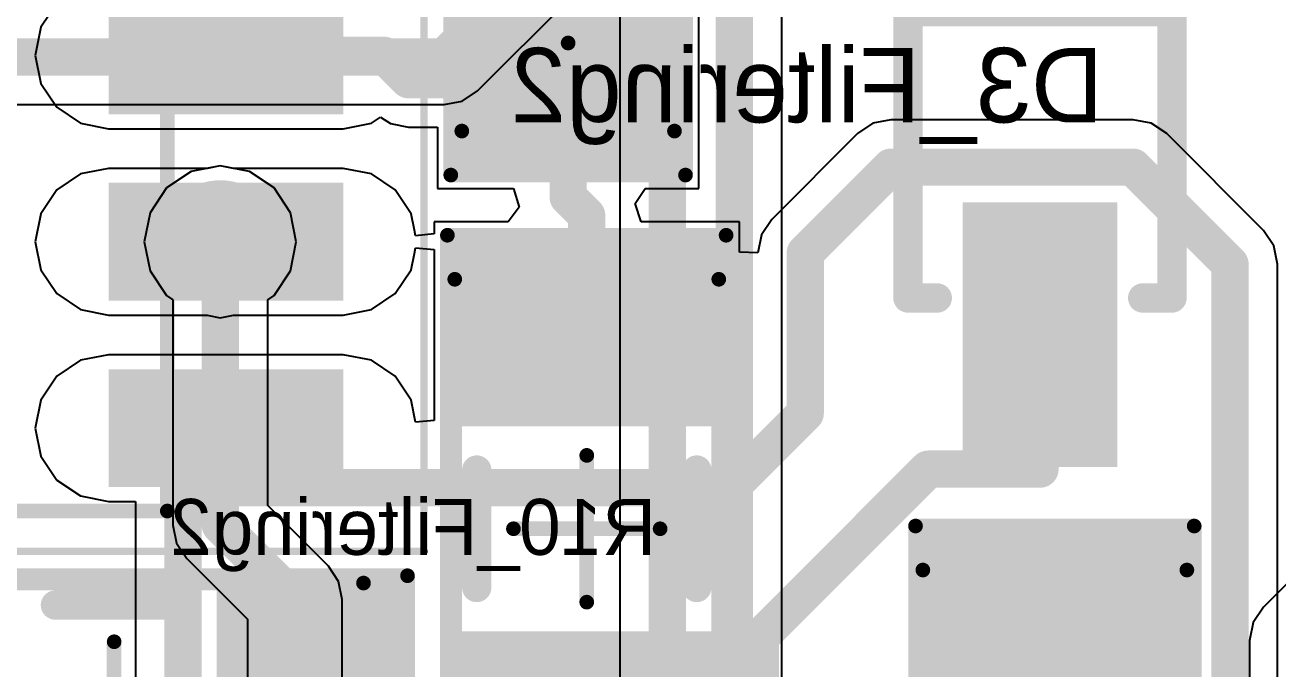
# Model space of a CAD drawing. Header units: millimetres. Extents: x 0.91 to 3, y 1 to 3.
# Drawn here: x 2.4476 to 2.7839, y 2.2314 to 2.4041 of the extents above; entities that cross this region are included whole.
import ezdxf

# ---------------------------------------------------------------- set-up
doc = ezdxf.new("R2010")
doc.units = ezdxf.units.MM
doc.header["$MEASUREMENT"] = 0
for name, color, linetype in [('BottomLayer', 5, 'Continuous'), ('BottomOverlay', 54, 'Continuous'), ('BottomPaste', 16, 'Continuous'), ('BottomSolder', 6, 'Continuous'), ('Mechanical13', 56, 'Continuous'), ('Mechanical15', 56, 'Continuous'), ('MultiLayer', 9, 'Continuous'), ('TopLayer', 1, 'Continuous'), ('TopSolder', 216, 'Continuous')]:
    doc.layers.add(name, color=color, linetype=linetype)

# ---------------------------------------------------------------- blocks, each defined once
blk = doc.blocks.new('C0805_B_132')
at = {"layer": 'BottomLayer'}
for points, const_width in [([(-0.04035, 0.02756), (-0.04035, -0.02756)], 0.02165), ([(-0.0187, 0.02756), (-0.0187, -0.02756)], 0.02165), ([(0.0187, 0.02756), (0.0187, -0.02756)], 0.02165), ([(0.04035, 0.02756), (0.04035, -0.02756)], 0.02165), ([(-0.00787, 0.01378), (-0.05118, 0.01378)], 0.02756), ([(0.05118, 0.01378), (0.00787, 0.01378)], 0.02756), ([(-0.00787, -0.01378), (-0.05118, -0.01378)], 0.02756), ([(0.05118, -0.01378), (0.00787, -0.01378)], 0.02756)]:
    blk.add_lwpolyline(points, dxfattribs=dict(at, const_width=const_width))
at = {"layer": 'BottomLayer', "const_width": 0.02165}
for points in [[(-0.04035, 0, 1), (-0.0187, 0, 1)], [(0.0187, 0, 1), (0.04035, 0, 1)]]:
    blk.add_lwpolyline(points, format="xyb", close=True, dxfattribs=at)
at = {"layer": 'BottomPaste'}
for points, const_width in [([(-0.04035, 0.02756), (-0.04035, -0.02756)], 0.02165), ([(-0.0187, 0.02756), (-0.0187, -0.02756)], 0.02165), ([(0.0187, 0.02756), (0.0187, -0.02756)], 0.02165), ([(0.04035, 0.02756), (0.04035, -0.02756)], 0.02165), ([(-0.00787, 0.01378), (-0.05118, 0.01378)], 0.02756), ([(0.05118, 0.01378), (0.00787, 0.01378)], 0.02756), ([(-0.00787, -0.01378), (-0.05118, -0.01378)], 0.02756), ([(0.05118, -0.01378), (0.00787, -0.01378)], 0.02756)]:
    blk.add_lwpolyline(points, dxfattribs=dict(at, const_width=const_width))
at = {"layer": 'BottomPaste', "const_width": 0.02165}
for points in [[(-0.04035, 0, 1), (-0.0187, 0, 1)], [(0.0187, 0, 1), (0.04035, 0, 1)]]:
    blk.add_lwpolyline(points, format="xyb", close=True, dxfattribs=at)
at = {"layer": 'BottomSolder'}
for points, const_width in [([(-0.04235, 0.03156), (-0.04235, -0.03156)], 0.02565), ([(-0.0167, 0.03156), (-0.0167, -0.03156)], 0.02565), ([(0.0167, 0.03156), (0.0167, -0.03156)], 0.02565), ([(0.04235, 0.03156), (0.04235, -0.03156)], 0.02565), ([(-0.00387, 0.01578), (-0.05518, 0.01578)], 0.03156), ([(0.05518, 0.01578), (0.00387, 0.01578)], 0.03156), ([(-0.00387, -0.01578), (-0.05518, -0.01578)], 0.03156), ([(0.05518, -0.01578), (0.00387, -0.01578)], 0.03156)]:
    blk.add_lwpolyline(points, dxfattribs=dict(at, const_width=const_width))
at = {"layer": 'BottomSolder', "const_width": 0.02565}
for points in [[(-0.04235, 0, 1), (-0.0167, 0, 1)], [(0.0167, 0, 1), (0.04235, 0, 1)]]:
    blk.add_lwpolyline(points, format="xyb", close=True, dxfattribs=at)
at = {"layer": 'Mechanical13', "const_width": 0.00394}
for points in [[(0.04331, 0.02854), (-0.04331, 0.02854)], [(-0.04331, -0.02854), (-0.04331, 0.02854)], [(0.04331, -0.02854), (0.04331, 0.02854)], [(0.04331, -0.02854), (-0.04331, -0.02854)]]:
    blk.add_lwpolyline(points, dxfattribs=at)
at = {"layer": 'Mechanical13', "const_width": 0.00197}
for points in [[(-0.04429, 0.02854, 1), (-0.04232, 0.02854, 1)], [(-0.04429, 0.02854, 1), (-0.04232, 0.02854, 1)], [(0.04232, 0.02854, 1), (0.04429, 0.02854, 1)], [(0.04232, 0.02854, 1), (0.04429, 0.02854, 1)], [(-0.04429, -0.02854, 1), (-0.04232, -0.02854, 1)], [(-0.04429, -0.02854, 1), (-0.04232, -0.02854, 1)], [(0.04232, -0.02854, 1), (0.04429, -0.02854, 1)], [(0.04232, -0.02854, 1), (0.04429, -0.02854, 1)]]:
    blk.add_lwpolyline(points, format="xyb", close=True, dxfattribs=at)
at = {"layer": 'Mechanical15', "const_width": 0.00394}
for points in [[(0.05512, 0.0315), (-0.05512, 0.0315)], [(-0.05512, -0.0315), (-0.05512, 0.0315)], [(0.05512, -0.0315), (0.05512, 0.0315)], [(0, -0.01968), (0, 0.01969)], [(0.01969, 0), (-0.01969, 0)], [(0.05512, -0.0315), (-0.05512, -0.0315)]]:
    blk.add_lwpolyline(points, dxfattribs=at)
at = {"layer": 'Mechanical15', "const_width": 0.00197}
for points in [[(-0.0561, 0.0315, 1), (-0.05413, 0.0315, 1)], [(-0.0561, 0.0315, 1), (-0.05413, 0.0315, 1)], [(0.05413, 0.0315, 1), (0.0561, 0.0315, 1)], [(0.05413, 0.0315, 1), (0.0561, 0.0315, 1)], [(-0.00098, 0.01969, 1), (0.00098, 0.01969, 1)], [(-0.02067, 0, 1), (-0.0187, 0, 1)], [(0.0187, 0, 1), (0.02067, 0, 1)], [(-0.00098, -0.01968, 1), (0.00098, -0.01968, 1)], [(-0.0561, -0.0315, 1), (-0.05413, -0.0315, 1)], [(-0.0561, -0.0315, 1), (-0.05413, -0.0315, 1)], [(0.05413, -0.0315, 1), (0.0561, -0.0315, 1)], [(0.05413, -0.0315, 1), (0.0561, -0.0315, 1)]]:
    blk.add_lwpolyline(points, format="xyb", close=True, dxfattribs=at)
blk = doc.blocks.new('425_B_157')
at = {"layer": 'BottomLayer'}
for points, const_width in [([(0.05118, 0.01673), (0.05118, -0.01673)], 0.0315), ([(0.08268, 0.01673), (0.08268, -0.01673)], 0.0315), ([(0.03543, 0.00837), (0.09843, 0.00837)], 0.01673), ([(0.03543, -0.00837), (0.09843, -0.00837)], 0.01673)]:
    blk.add_lwpolyline(points, dxfattribs=dict(at, const_width=const_width))
at = {"layer": 'BottomLayer', "const_width": 0.01673}
blk.add_lwpolyline([(0.05856, 0, 1), (0.0753, 0, 1)], format="xyb", close=True, dxfattribs=at)
at = {"layer": 'BottomOverlay', "const_width": 0.00787}
for points in [[(0.05709, 0.03543), (-0.05709, 0.03543)], [(-0.01969, -0.03543), (-0.01969, 0.03543)], [(0.05709, 0.02756), (0.05709, 0.03543)], [(0.05709, -0.03543), (0.05709, -0.02756)], [(0.05709, -0.03543), (-0.05709, -0.03543)]]:
    blk.add_lwpolyline(points, dxfattribs=at)
at = {"layer": 'BottomOverlay', "const_width": 0.00394}
for points in [[(-0.02165, 0.03543, 1), (-0.01772, 0.03543, 1)], [(0.05512, 0.03543, 1), (0.05905, 0.03543, 1)], [(0.05512, 0.03543, 1), (0.05905, 0.03543, 1)], [(0.05512, 0.02756, 1), (0.05905, 0.02756, 1)], [(0.05512, -0.02756, 1), (0.05905, -0.02756, 1)], [(-0.02165, -0.03543, 1), (-0.01772, -0.03543, 1)], [(0.05512, -0.03543, 1), (0.05905, -0.03543, 1)], [(0.05512, -0.03543, 1), (0.05905, -0.03543, 1)]]:
    blk.add_lwpolyline(points, format="xyb", close=True, dxfattribs=at)
at = {"layer": 'BottomPaste'}
for points, const_width in [([(0.05118, 0.01673), (0.05118, -0.01673)], 0.0315), ([(0.08268, 0.01673), (0.08268, -0.01673)], 0.0315), ([(0.03543, 0.00837), (0.09843, 0.00837)], 0.01673), ([(0.03543, -0.00837), (0.09843, -0.00837)], 0.01673)]:
    blk.add_lwpolyline(points, dxfattribs=dict(at, const_width=const_width))
at = {"layer": 'BottomPaste', "const_width": 0.01673}
blk.add_lwpolyline([(0.05856, 0, 1), (0.0753, 0, 1)], format="xyb", close=True, dxfattribs=at)
at = {"layer": 'BottomSolder'}
for points, const_width in [([(0.04918, 0.02073), (0.04918, -0.02073)], 0.0355), ([(0.08468, 0.02073), (0.08468, -0.02073)], 0.0355), ([(0.03143, 0.01037), (0.10243, 0.01037)], 0.02073), ([(0.03143, -0.01037), (0.10243, -0.01037)], 0.02073)]:
    blk.add_lwpolyline(points, dxfattribs=dict(at, const_width=const_width))
at = {"layer": 'BottomSolder', "const_width": 0.02073}
blk.add_lwpolyline([(0.05656, 0, 1), (0.0773, 0, 1)], format="xyb", close=True, dxfattribs=at)
blk = doc.blocks.new('C1206_B_182')
at = {"layer": 'BottomLayer'}
for points, const_width in [([(0.04232, 0.03346), (0.04232, -0.03346)], 0.02165), ([(0.06398, 0.03346), (0.06398, -0.03346)], 0.02165), ([(0.0748, 0.01673), (0.0315, 0.01673)], 0.03346), ([(0.0748, -0.01673), (0.0315, -0.01673)], 0.03346)]:
    blk.add_lwpolyline(points, dxfattribs=dict(at, const_width=const_width))
at = {"layer": 'BottomLayer', "const_width": 0.02165}
blk.add_lwpolyline([(0.04232, 0, 1), (0.06398, 0, 1)], format="xyb", close=True, dxfattribs=at)
at = {"layer": 'BottomPaste'}
for points, const_width in [([(0.04232, 0.03346), (0.04232, -0.03346)], 0.02165), ([(0.06398, 0.03346), (0.06398, -0.03346)], 0.02165), ([(0.0748, 0.01673), (0.0315, 0.01673)], 0.03346), ([(0.0748, -0.01673), (0.0315, -0.01673)], 0.03346)]:
    blk.add_lwpolyline(points, dxfattribs=dict(at, const_width=const_width))
at = {"layer": 'BottomPaste', "const_width": 0.02165}
blk.add_lwpolyline([(0.04232, 0, 1), (0.06398, 0, 1)], format="xyb", close=True, dxfattribs=at)
at = {"layer": 'BottomSolder'}
for points, const_width in [([(0.04032, 0.03746), (0.04032, -0.03746)], 0.02565), ([(0.06598, 0.03746), (0.06598, -0.03746)], 0.02565), ([(0.0788, 0.01873), (0.0275, 0.01873)], 0.03746), ([(0.0788, -0.01873), (0.0275, -0.01873)], 0.03746)]:
    blk.add_lwpolyline(points, dxfattribs=dict(at, const_width=const_width))
at = {"layer": 'BottomSolder', "const_width": 0.02565}
blk.add_lwpolyline([(0.04032, 0, 1), (0.06598, 0, 1)], format="xyb", close=True, dxfattribs=at)
at = {"layer": 'Mechanical13', "const_width": 0.00394}
for points in [[(-0.06693, 0.03543), (0.06693, 0.03543)], [(0.06693, 0.03543), (0.06693, -0.03543)], [(-0.06693, -0.03543), (0.06693, -0.03543)]]:
    blk.add_lwpolyline(points, dxfattribs=at)
at = {"layer": 'Mechanical13', "const_width": 0.00197}
for points in [[(0.06595, 0.03543, 1), (0.06791, 0.03543, 1)], [(0.06595, 0.03543, 1), (0.06791, 0.03543, 1)], [(0.06595, -0.03543, 1), (0.06791, -0.03543, 1)], [(0.06595, -0.03543, 1), (0.06791, -0.03543, 1)]]:
    blk.add_lwpolyline(points, format="xyb", close=True, dxfattribs=at)
at = {"layer": 'Mechanical15', "const_width": 0.00394}
for points in [[(-0.07874, 0.0374), (0.07874, 0.0374)], [(0.07874, 0.0374), (0.07874, -0.0374)], [(-0.07874, -0.0374), (0.07874, -0.0374)]]:
    blk.add_lwpolyline(points, dxfattribs=at)
at = {"layer": 'Mechanical15', "const_width": 0.00197}
for points in [[(0.07776, 0.0374, 1), (0.07972, 0.0374, 1)], [(0.07776, 0.0374, 1), (0.07972, 0.0374, 1)], [(0.07776, -0.0374, 1), (0.07972, -0.0374, 1)], [(0.07776, -0.0374, 1), (0.07972, -0.0374, 1)]]:
    blk.add_lwpolyline(points, format="xyb", close=True, dxfattribs=at)
blk = doc.blocks.new('C1206_B_186')
at = {"layer": 'BottomLayer'}
for points, const_width in [([(-0.04232, 0.03346), (-0.04232, -0.03346)], 0.02165), ([(0.04232, 0.03346), (0.04232, -0.03346)], 0.02165), ([(0.06398, 0.03346), (0.06398, -0.03346)], 0.02165), ([(-0.0315, 0.01673), (-0.0748, 0.01673)], 0.03346), ([(0.0748, 0.01673), (0.0315, 0.01673)], 0.03346), ([(-0.0315, -0.01673), (-0.0748, -0.01673)], 0.03346), ([(0.0748, -0.01673), (0.0315, -0.01673)], 0.03346)]:
    blk.add_lwpolyline(points, dxfattribs=dict(at, const_width=const_width))
at = {"layer": 'BottomLayer', "const_width": 0.02165}
for points in [[(-0.06398, 0, 1), (-0.04232, 0, 1)], [(0.04232, 0, 1), (0.06398, 0, 1)]]:
    blk.add_lwpolyline(points, format="xyb", close=True, dxfattribs=at)
at = {"layer": 'BottomOverlay', "const_width": 0.00787}
for points in [[(-0.01575, 0.02953), (0.01575, 0.02953)], [(-0.01575, -0.02953), (0.01575, -0.02953)]]:
    blk.add_lwpolyline(points, dxfattribs=at)
at = {"layer": 'BottomOverlay', "const_width": 0.00394}
for points in [[(-0.01772, 0.02953, 1), (-0.01378, 0.02953, 1)], [(0.01378, 0.02953, 1), (0.01772, 0.02953, 1)], [(-0.01772, -0.02953, 1), (-0.01378, -0.02953, 1)], [(0.01378, -0.02953, 1), (0.01772, -0.02953, 1)]]:
    blk.add_lwpolyline(points, format="xyb", close=True, dxfattribs=at)
at = {"layer": 'BottomPaste'}
for points, const_width in [([(-0.04232, 0.03346), (-0.04232, -0.03346)], 0.02165), ([(0.04232, 0.03346), (0.04232, -0.03346)], 0.02165), ([(0.06398, 0.03346), (0.06398, -0.03346)], 0.02165), ([(-0.0315, 0.01673), (-0.0748, 0.01673)], 0.03346), ([(0.0748, 0.01673), (0.0315, 0.01673)], 0.03346), ([(-0.0315, -0.01673), (-0.0748, -0.01673)], 0.03346), ([(0.0748, -0.01673), (0.0315, -0.01673)], 0.03346)]:
    blk.add_lwpolyline(points, dxfattribs=dict(at, const_width=const_width))
at = {"layer": 'BottomPaste', "const_width": 0.02165}
for points in [[(-0.06398, 0, 1), (-0.04232, 0, 1)], [(0.04232, 0, 1), (0.06398, 0, 1)]]:
    blk.add_lwpolyline(points, format="xyb", close=True, dxfattribs=at)
at = {"layer": 'BottomSolder'}
for points, const_width in [([(-0.04032, 0.03746), (-0.04032, -0.03746)], 0.02565), ([(0.04032, 0.03746), (0.04032, -0.03746)], 0.02565), ([(0.06598, 0.03746), (0.06598, -0.03746)], 0.02565), ([(-0.0275, 0.01873), (-0.0788, 0.01873)], 0.03746), ([(0.0788, 0.01873), (0.0275, 0.01873)], 0.03746), ([(-0.0275, -0.01873), (-0.0788, -0.01873)], 0.03746), ([(0.0788, -0.01873), (0.0275, -0.01873)], 0.03746)]:
    blk.add_lwpolyline(points, dxfattribs=dict(at, const_width=const_width))
at = {"layer": 'BottomSolder', "const_width": 0.02565}
for points in [[(-0.06598, 0, 1), (-0.04032, 0, 1)], [(0.04032, 0, 1), (0.06598, 0, 1)]]:
    blk.add_lwpolyline(points, format="xyb", close=True, dxfattribs=at)
at = {"layer": 'Mechanical13', "const_width": 0.00394}
for points in [[(-0.06693, 0.03543), (0.06693, 0.03543)], [(0.06693, 0.03543), (0.06693, -0.03543)], [(-0.06693, -0.03543), (0.06693, -0.03543)]]:
    blk.add_lwpolyline(points, dxfattribs=at)
at = {"layer": 'Mechanical13', "const_width": 0.00197}
for points in [[(0.06595, 0.03543, 1), (0.06791, 0.03543, 1)], [(0.06595, 0.03543, 1), (0.06791, 0.03543, 1)], [(0.06595, -0.03543, 1), (0.06791, -0.03543, 1)], [(0.06595, -0.03543, 1), (0.06791, -0.03543, 1)]]:
    blk.add_lwpolyline(points, format="xyb", close=True, dxfattribs=at)
at = {"layer": 'Mechanical15', "const_width": 0.00394}
for points in [[(-0.07874, 0.0374), (0.07874, 0.0374)], [(0.07874, 0.0374), (0.07874, -0.0374)], [(0, 0.01968), (0, -0.01969)], [(-0.01968, 0), (0.01969, 0)], [(-0.07874, -0.0374), (0.07874, -0.0374)]]:
    blk.add_lwpolyline(points, dxfattribs=at)
at = {"layer": 'Mechanical15', "const_width": 0.00197}
for points in [[(0.07776, 0.0374, 1), (0.07972, 0.0374, 1)], [(0.07776, 0.0374, 1), (0.07972, 0.0374, 1)], [(-0.00098, 0.01968, 1), (0.00098, 0.01968, 1)], [(-0.02067, 0, 1), (-0.0187, 0, 1)], [(0.0187, 0, 1), (0.02067, 0, 1)], [(-0.00098, -0.01969, 1), (0.00098, -0.01969, 1)], [(0.07776, -0.0374, 1), (0.07972, -0.0374, 1)], [(0.07776, -0.0374, 1), (0.07972, -0.0374, 1)]]:
    blk.add_lwpolyline(points, format="xyb", close=True, dxfattribs=at)
blk = doc.blocks.new('C1206_B_188')
at = {"layer": 'BottomLayer'}
for points, const_width in [([(-0.06398, 0.03346), (-0.06398, -0.03346)], 0.02165), ([(-0.04232, 0.03346), (-0.04232, -0.03346)], 0.02165), ([(0.04232, 0.03346), (0.04232, -0.03346)], 0.02165), ([(0.06398, 0.03346), (0.06398, -0.03346)], 0.02165), ([(-0.0315, 0.01673), (-0.0748, 0.01673)], 0.03346), ([(0.0748, 0.01673), (0.0315, 0.01673)], 0.03346), ([(-0.0315, -0.01673), (-0.0748, -0.01673)], 0.03346), ([(0.0748, -0.01673), (0.0315, -0.01673)], 0.03346)]:
    blk.add_lwpolyline(points, dxfattribs=dict(at, const_width=const_width))
at = {"layer": 'BottomLayer', "const_width": 0.02165}
for points in [[(-0.06398, 0, 1), (-0.04232, 0, 1)], [(0.04232, 0, 1), (0.06398, 0, 1)]]:
    blk.add_lwpolyline(points, format="xyb", close=True, dxfattribs=at)
at = {"layer": 'BottomOverlay', "const_width": 0.00787}
for points in [[(-0.01575, 0.02953), (0.01575, 0.02953)], [(-0.01575, -0.02953), (0.01575, -0.02953)]]:
    blk.add_lwpolyline(points, dxfattribs=at)
at = {"layer": 'BottomOverlay', "const_width": 0.00394}
for points in [[(-0.01772, 0.02953, 1), (-0.01378, 0.02953, 1)], [(0.01378, 0.02953, 1), (0.01772, 0.02953, 1)], [(-0.01772, -0.02953, 1), (-0.01378, -0.02953, 1)], [(0.01378, -0.02953, 1), (0.01772, -0.02953, 1)]]:
    blk.add_lwpolyline(points, format="xyb", close=True, dxfattribs=at)
at = {"layer": 'BottomPaste'}
for points, const_width in [([(-0.06398, 0.03346), (-0.06398, -0.03346)], 0.02165), ([(-0.04232, 0.03346), (-0.04232, -0.03346)], 0.02165), ([(0.04232, 0.03346), (0.04232, -0.03346)], 0.02165), ([(0.06398, 0.03346), (0.06398, -0.03346)], 0.02165), ([(-0.0315, 0.01673), (-0.0748, 0.01673)], 0.03346), ([(0.0748, 0.01673), (0.0315, 0.01673)], 0.03346), ([(-0.0315, -0.01673), (-0.0748, -0.01673)], 0.03346), ([(0.0748, -0.01673), (0.0315, -0.01673)], 0.03346)]:
    blk.add_lwpolyline(points, dxfattribs=dict(at, const_width=const_width))
at = {"layer": 'BottomPaste', "const_width": 0.02165}
for points in [[(-0.06398, 0, 1), (-0.04232, 0, 1)], [(0.04232, 0, 1), (0.06398, 0, 1)]]:
    blk.add_lwpolyline(points, format="xyb", close=True, dxfattribs=at)
at = {"layer": 'BottomSolder'}
for points, const_width in [([(-0.06598, 0.03746), (-0.06598, -0.03746)], 0.02565), ([(-0.04032, 0.03746), (-0.04032, -0.03746)], 0.02565), ([(0.04032, 0.03746), (0.04032, -0.03746)], 0.02565), ([(0.06598, 0.03746), (0.06598, -0.03746)], 0.02565), ([(-0.0275, 0.01873), (-0.0788, 0.01873)], 0.03746), ([(0.0788, 0.01873), (0.0275, 0.01873)], 0.03746), ([(-0.0275, -0.01873), (-0.0788, -0.01873)], 0.03746), ([(0.0788, -0.01873), (0.0275, -0.01873)], 0.03746)]:
    blk.add_lwpolyline(points, dxfattribs=dict(at, const_width=const_width))
at = {"layer": 'BottomSolder', "const_width": 0.02565}
for points in [[(-0.06598, 0, 1), (-0.04032, 0, 1)], [(0.04032, 0, 1), (0.06598, 0, 1)]]:
    blk.add_lwpolyline(points, format="xyb", close=True, dxfattribs=at)
at = {"layer": 'Mechanical13', "const_width": 0.00394}
for points in [[(-0.06693, 0.03543), (0.06693, 0.03543)], [(-0.06693, -0.03543), (-0.06693, 0.03543)], [(0.06693, -0.03543), (0.06693, 0.03543)], [(-0.06693, -0.03543), (0.06693, -0.03543)]]:
    blk.add_lwpolyline(points, dxfattribs=at)
at = {"layer": 'Mechanical13', "const_width": 0.00197}
for points in [[(-0.06791, 0.03543, 1), (-0.06595, 0.03543, 1)], [(-0.06791, 0.03543, 1), (-0.06595, 0.03543, 1)], [(0.06594, 0.03543, 1), (0.06791, 0.03543, 1)], [(0.06594, 0.03543, 1), (0.06791, 0.03543, 1)], [(-0.06791, -0.03543, 1), (-0.06595, -0.03543, 1)], [(-0.06791, -0.03543, 1), (-0.06595, -0.03543, 1)], [(0.06594, -0.03543, 1), (0.06791, -0.03543, 1)], [(0.06594, -0.03543, 1), (0.06791, -0.03543, 1)]]:
    blk.add_lwpolyline(points, format="xyb", close=True, dxfattribs=at)
at = {"layer": 'Mechanical15', "const_width": 0.00394}
for points in [[(-0.07874, 0.0374), (0.07874, 0.0374)], [(-0.07874, -0.0374), (-0.07874, 0.0374)], [(0.07874, -0.0374), (0.07874, 0.0374)], [(0, -0.01969), (0, 0.01969)], [(-0.01969, 0), (0.01968, 0)], [(-0.07874, -0.0374), (0.07874, -0.0374)]]:
    blk.add_lwpolyline(points, dxfattribs=at)
at = {"layer": 'Mechanical15', "const_width": 0.00197}
for points in [[(-0.07972, 0.0374, 1), (-0.07776, 0.0374, 1)], [(-0.07972, 0.0374, 1), (-0.07776, 0.0374, 1)], [(0.07776, 0.0374, 1), (0.07972, 0.0374, 1)], [(0.07776, 0.0374, 1), (0.07972, 0.0374, 1)], [(-0.00098, 0.01969, 1), (0.00098, 0.01969, 1)], [(-0.02067, 0, 1), (-0.0187, 0, 1)], [(0.0187, 0, 1), (0.02067, 0, 1)], [(-0.00098, -0.01969, 1), (0.00098, -0.01969, 1)], [(-0.07972, -0.0374, 1), (-0.07776, -0.0374, 1)], [(-0.07972, -0.0374, 1), (-0.07776, -0.0374, 1)], [(0.07776, -0.0374, 1), (0.07972, -0.0374, 1)], [(0.07776, -0.0374, 1), (0.07972, -0.0374, 1)]]:
    blk.add_lwpolyline(points, format="xyb", close=True, dxfattribs=at)
blk = doc.blocks.new('TI_D14_N_B_222')
at = {"layer": 'BottomLayer', "const_width": 0.01181}
for points in [[(0.06299, -0.04409), (0.12598, -0.04409)], [(0.06299, -0.05591), (0.12598, -0.05591)], [(0.06299, -0.09409), (0.12598, -0.09409)], [(0.06299, -0.10591), (0.12598, -0.10591)], [(0.06299, -0.14409), (0.12598, -0.14409)], [(0.06299, -0.15591), (0.12598, -0.15591)]]:
    blk.add_lwpolyline(points, dxfattribs=at)
for points in [[(0.06299, -0.05591, 1), (0.06299, -0.04409)], [(0.12598, -0.04409, 1), (0.12598, -0.05591)], [(0.06299, -0.10591, 1), (0.06299, -0.09409)], [(0.12598, -0.09409, 1), (0.12598, -0.10591)], [(0.06299, -0.15591, 1), (0.06299, -0.14409)], [(0.12598, -0.14409, 1), (0.12598, -0.15591)]]:
    blk.add_lwpolyline(points, format="xyb", dxfattribs=at)
for points in [[(0.08858, -0.05, 1), (0.10039, -0.05, 1)], [(0.08858, -0.1, 1), (0.10039, -0.1, 1)], [(0.08858, -0.15, 1), (0.10039, -0.15, 1)]]:
    blk.add_lwpolyline(points, format="xyb", close=True, dxfattribs=at)
at = {"layer": 'BottomPaste', "const_width": 0.01181}
for points in [[(0.06299, -0.04409), (0.12598, -0.04409)], [(0.06299, -0.05591), (0.12598, -0.05591)], [(0.06299, -0.09409), (0.12598, -0.09409)], [(0.06299, -0.10591), (0.12598, -0.10591)], [(0.06299, -0.14409), (0.12598, -0.14409)], [(0.06299, -0.15591), (0.12598, -0.15591)]]:
    blk.add_lwpolyline(points, dxfattribs=at)
for points in [[(0.06299, -0.05591, 1), (0.06299, -0.04409)], [(0.12598, -0.04409, 1), (0.12598, -0.05591)], [(0.06299, -0.10591, 1), (0.06299, -0.09409)], [(0.12598, -0.09409, 1), (0.12598, -0.10591)], [(0.06299, -0.15591, 1), (0.06299, -0.14409)], [(0.12598, -0.14409, 1), (0.12598, -0.15591)]]:
    blk.add_lwpolyline(points, format="xyb", dxfattribs=at)
for points in [[(0.08858, -0.05, 1), (0.10039, -0.05, 1)], [(0.08858, -0.1, 1), (0.10039, -0.1, 1)], [(0.08858, -0.15, 1), (0.10039, -0.15, 1)]]:
    blk.add_lwpolyline(points, format="xyb", close=True, dxfattribs=at)
at = {"layer": 'BottomSolder', "const_width": 0.01581}
for points in [[(0.06299, -0.04209), (0.12598, -0.04209)], [(0.06299, -0.05791), (0.12598, -0.05791)], [(0.06299, -0.09209), (0.12598, -0.09209)], [(0.06299, -0.10791), (0.12598, -0.10791)], [(0.06299, -0.14209), (0.12598, -0.14209)], [(0.06299, -0.15791), (0.12598, -0.15791)]]:
    blk.add_lwpolyline(points, dxfattribs=at)
for points in [[(0.06299, -0.05791, 1), (0.06299, -0.04209)], [(0.12598, -0.04209, 1), (0.12598, -0.05791)], [(0.06299, -0.10791, 1), (0.06299, -0.09209)], [(0.12598, -0.09209, 1), (0.12598, -0.10791)], [(0.06299, -0.15791, 1), (0.06299, -0.14209)], [(0.12598, -0.14209, 1), (0.12598, -0.15791)]]:
    blk.add_lwpolyline(points, format="xyb", dxfattribs=at)
for points in [[(0.08658, -0.05, 1), (0.10239, -0.05, 1)], [(0.08658, -0.1, 1), (0.10239, -0.1, 1)], [(0.08658, -0.15, 1), (0.10239, -0.15, 1)]]:
    blk.add_lwpolyline(points, format="xyb", close=True, dxfattribs=at)
at = {"layer": 'Mechanical13', "const_width": 0.00394}
for points in [[(0.07874, -0.17224), (0.07874, 0.17224)], [(-0.07874, -0.17224), (0.07874, -0.17224)]]:
    blk.add_lwpolyline(points, dxfattribs=at)
at = {"layer": 'Mechanical13', "const_width": 0.00197}
blk.add_lwpolyline([(0.07776, -0.17224, 1), (0.07972, -0.17224, 1)], format="xyb", close=True, dxfattribs=at)
blk.add_lwpolyline([(0.07776, -0.17224, 1), (0.07972, -0.17224, 1)], format="xyb", close=True, dxfattribs=at)
at = {"layer": 'Mechanical15', "const_width": 0.00197}
for points in [[(0.14764, -0.18307), (0.14764, 0.18307)], [(-0.14764, -0.18307), (0.14764, -0.18307)]]:
    blk.add_lwpolyline(points, dxfattribs=at)
at = {"layer": 'Mechanical15', "const_width": 0.000984}
blk.add_lwpolyline([(0.14715, -0.18307, 1), (0.14813, -0.18307, 1)], format="xyb", close=True, dxfattribs=at)
blk.add_lwpolyline([(0.14715, -0.18307, 1), (0.14813, -0.18307, 1)], format="xyb", close=True, dxfattribs=at)

msp = doc.modelspace()

# ---------------------------------------------------------------- linework, layer by layer
at = {"layer": 'BottomLayer'}
for p, q in [((2.62842, 2.36032), (2.62842, 2.41863)), ((2.45611, 2.40992), (2.45184, 2.40353)), ((2.45184, 2.40353), (2.45034, 2.396)), ((2.45034, 2.396), (2.45184, 2.38847)), ((2.45184, 2.38847), (2.45611, 2.38208)), ((2.45611, 2.38208), (2.4625, 2.37781)), ((2.4625, 2.37781), (2.47003, 2.37631)), ((2.53302, 2.37631), (2.54056, 2.37781)), ((2.54056, 2.37781), (2.54302, 2.37945)), ((2.54302, 2.37945), (2.54565, 2.3777)), ((2.54565, 2.3777), (2.55053, 2.37673)), ((2.67512, 2.37777), (2.67099, 2.37501)), ((2.68, 2.37874), (2.67512, 2.37777)), ((2.745, 2.37874), (2.68, 2.37874)), ((2.74988, 2.37777), (2.745, 2.37874)), ((2.75401, 2.37501), (2.74988, 2.37777)), ((2.47003, 2.37631), (2.53302, 2.37631)), ((2.55053, 2.37673), (2.5583, 2.37673)), ((2.5583, 2.37673), (2.5583, 2.36032)), ((2.67099, 2.37501), (2.64799, 2.35201)), ((2.78001, 2.34901), (2.75401, 2.37501)), ((2.4625, 2.36419), (2.45611, 2.35992)), ((2.47003, 2.36569), (2.4625, 2.36419)), ((2.49647, 2.36569), (2.47003, 2.36569)), ((2.5, 2.36639), (2.49647, 2.36569)), ((2.50353, 2.36569), (2.5, 2.36639)), ((2.53302, 2.36569), (2.50353, 2.36569)), ((2.54056, 2.36419), (2.53302, 2.36569)), ((2.54695, 2.35992), (2.54056, 2.36419)), ((2.45611, 2.35992), (2.45184, 2.35353)), ((2.55121, 2.35353), (2.54695, 2.35992)), ((2.5583, 2.36032), (2.57867, 2.36032)), ((2.57867, 2.36032), (2.58022, 2.35532)), ((2.61132, 2.3563), (2.61406, 2.36032)), ((2.61406, 2.36032), (2.62842, 2.36032)), ((2.58022, 2.35532), (2.57725, 2.3513)), ((2.61295, 2.3513), (2.61132, 2.3563)), ((2.45184, 2.35353), (2.45034, 2.346)), ((2.55209, 2.34915), (2.55121, 2.35353)), ((2.57725, 2.3513), (2.5574, 2.3513)), ((2.5574, 2.3513), (2.5574, 2.34808)), ((2.63933, 2.3513), (2.61295, 2.3513)), ((2.63933, 2.34317), (2.63933, 2.3513)), ((2.64799, 2.35201), (2.64523, 2.34788)), ((2.5524, 2.34759), (2.55209, 2.34915)), ((2.5574, 2.34808), (2.5524, 2.34759)), ((2.64523, 2.34788), (2.64426, 2.343)), ((2.78277, 2.34488), (2.78001, 2.34901)), ((2.45034, 2.346), (2.45184, 2.33847)), ((2.55209, 2.34285), (2.5524, 2.34441)), ((2.5524, 2.34441), (2.5574, 2.34392)), ((2.5574, 2.34392), (2.5574, 2.29808)), ((2.78374, 2.34), (2.78277, 2.34488)), ((2.55121, 2.33847), (2.55209, 2.34285)), ((2.64426, 2.343), (2.63933, 2.34317)), ((2.45184, 2.33847), (2.45611, 2.33208)), ((2.54695, 2.33208), (2.55121, 2.33847)), ((2.78374, 2), (2.78374, 2.34)), ((2.45611, 2.33208), (2.4625, 2.32781)), ((2.54056, 2.32781), (2.54695, 2.33208)), ((2.4625, 2.32781), (2.47003, 2.32631)), ((2.53302, 2.32631), (2.54056, 2.32781)), ((2.47003, 2.32631), (2.49647, 2.32631)), ((2.49647, 2.32631), (2.5, 2.32561)), ((2.5, 2.32561), (2.50353, 2.32631)), ((2.50353, 2.32631), (2.53302, 2.32631)), ((2.4625, 2.31419), (2.45611, 2.30992)), ((2.47003, 2.31569), (2.4625, 2.31419)), ((2.53302, 2.31569), (2.47003, 2.31569)), ((2.54056, 2.31419), (2.53302, 2.31569)), ((2.54695, 2.30992), (2.54056, 2.31419)), ((2.45611, 2.30992), (2.45184, 2.30353)), ((2.55121, 2.30353), (2.54695, 2.30992)), ((2.45184, 2.30353), (2.45034, 2.296)), ((2.5524, 2.29759), (2.55121, 2.30353)), ((2.5574, 2.29808), (2.5524, 2.29759)), ((2.45034, 2.296), (2.45184, 2.28847)), ((2.45184, 2.28847), (2.45611, 2.28208)), ((2.45611, 2.28208), (2.4625, 2.27781)), ((2.4625, 2.27781), (2.47003, 2.27631)), ((2.47003, 2.27631), (2.47726, 2.27631)), ((2.47726, 2.27631), (2.47726, 2.174))]:
    msp.add_line(p, q, dxfattribs=at)
at = {"layer": 'BottomLayer', "const_width": 0.01}
for points in [[(2.50153, 2.396), (2.544, 2.396)], [(2.544, 2.396), (2.55053, 2.38947)], [(2.55053, 2.38947), (2.59336, 2.38947)], [(2.59336, 2.358), (2.59336, 2.38947)], [(2.657, 2.343), (2.68, 2.366)], [(2.68, 2.366), (2.745, 2.366)], [(2.745, 2.366), (2.771, 2.34)], [(2.59336, 2.358), (2.59836, 2.353)], [(2.59836, 2.32215), (2.59836, 2.353)], [(2.5, 2.346), (2.50153, 2.346)], [(2.657, 2.3), (2.657, 2.343)], [(2.771, 2), (2.771, 2.34)], [(2.72, 2.285), (2.72, 2.32107)], [(2.637, 2.28), (2.657, 2.3)], [(2.49, 2.174), (2.49, 2.296)], [(2.49, 2.296), (2.50153, 2.296)], [(2.50153, 2.28), (2.50153, 2.296)], [(2.645, 2.24), (2.69, 2.285)], [(2.69, 2.285), (2.72, 2.285)], [(2.50153, 2.28), (2.637, 2.28)], [(2.724, 2.216), (2.724, 2.24415)], [(2.645, 2.12), (2.645, 2.24)]]:
    msp.add_lwpolyline(points, dxfattribs=at)
at = {"layer": 'BottomLayer'}
for points, const_width in [([(2.49903, 2.396, 1), (2.50403, 2.396, 1)], 0.005), ([(2.5415, 2.396, 1), (2.5465, 2.396, 1)], 0.005), ([(2.5415, 2.396, 1), (2.5465, 2.396, 1)], 0.005), ([(2.54803, 2.38947, 1), (2.55303, 2.38947, 1)], 0.005), ([(2.54803, 2.38947, 1), (2.55303, 2.38947, 1)], 0.005), ([(2.59086, 2.38947, 1), (2.59586, 2.38947, 1)], 0.005), ([(2.59086, 2.38947, 1), (2.59586, 2.38947, 1)], 0.005), ([(2.6775, 2.366, 1), (2.6825, 2.366, 1)], 0.005), ([(2.6775, 2.366, 1), (2.6825, 2.366, 1)], 0.005), ([(2.7425, 2.366, 1), (2.7475, 2.366, 1)], 0.005), ([(2.7425, 2.366, 1), (2.7475, 2.366, 1)], 0.005), ([(2.59086, 2.358, 1), (2.59586, 2.358, 1)], 0.005), ([(2.59086, 2.358, 1), (2.59586, 2.358, 1)], 0.005), ([(2.4895, 2.346, 1), (2.5105, 2.346, 1)], 0.004), ([(2.59586, 2.353, 1), (2.60086, 2.353, 1)], 0.005), ([(2.59586, 2.353, 1), (2.60086, 2.353, 1)], 0.005), ([(2.4975, 2.346, 1), (2.5025, 2.346, 1)], 0.005), ([(2.49903, 2.346, 1), (2.50403, 2.346, 1)], 0.005), ([(2.6545, 2.343, 1), (2.6595, 2.343, 1)], 0.005), ([(2.6545, 2.343, 1), (2.6595, 2.343, 1)], 0.005), ([(2.7685, 2.34, 1), (2.7735, 2.34, 1)], 0.005), ([(2.7685, 2.34, 1), (2.7735, 2.34, 1)], 0.005), ([(2.59586, 2.32215, 1), (2.60086, 2.32215, 1)], 0.005), ([(2.7175, 2.32107, 1), (2.7225, 2.32107, 1)], 0.005), ([(2.6545, 2.3, 1), (2.6595, 2.3, 1)], 0.005), ([(2.6545, 2.3, 1), (2.6595, 2.3, 1)], 0.005), ([(2.4875, 2.296, 1), (2.4925, 2.296, 1)], 0.005), ([(2.4875, 2.296, 1), (2.4925, 2.296, 1)], 0.005), ([(2.49903, 2.296, 1), (2.50403, 2.296, 1)], 0.005), ([(2.49903, 2.296, 1), (2.50403, 2.296, 1)], 0.005), ([(2.6875, 2.285, 1), (2.6925, 2.285, 1)], 0.005), ([(2.6875, 2.285, 1), (2.6925, 2.285, 1)], 0.005), ([(2.7175, 2.285, 1), (2.7225, 2.285, 1)], 0.005), ([(2.7175, 2.285, 1), (2.7225, 2.285, 1)], 0.005), ([(2.49903, 2.28, 1), (2.50403, 2.28, 1)], 0.005), ([(2.49903, 2.28, 1), (2.50403, 2.28, 1)], 0.005), ([(2.6345, 2.28, 1), (2.6395, 2.28, 1)], 0.005), ([(2.6345, 2.28, 1), (2.6395, 2.28, 1)], 0.005), ([(2.7215, 2.24415, 1), (2.7265, 2.24415, 1)], 0.005), ([(2.6425, 2.24, 1), (2.6475, 2.24, 1)], 0.005), ([(2.6425, 2.24, 1), (2.6475, 2.24, 1)], 0.005)]:
    msp.add_lwpolyline(points, format="xyb", close=True, dxfattribs=dict(at, const_width=const_width))
at = {"layer": 'BottomSolder', "const_width": 0.008}
msp.add_lwpolyline([(2.4875, 2.346, 1), (2.5125, 2.346, 1)], format="xyb", close=True, dxfattribs=at)
at = {"layer": 'MultiLayer', "const_width": 0.004}
msp.add_lwpolyline([(2.4895, 2.346, 1), (2.5105, 2.346, 1)], format="xyb", close=True, dxfattribs=at)
at = {"layer": 'TopLayer'}
for p, q in [((2.65074, 1.959), (2.65074, 2.88)), ((2.60726, 2.42679), (2.60726, 1.99628)), ((2.56907, 2.38652), (2.59354, 2.41099)), ((2.56493, 2.38375), (2.56907, 2.38652)), ((2.20882, 2.38278), (2.56006, 2.38278)), ((2.56006, 2.38278), (2.56493, 2.38375)), ((2.4922, 2.36484), (2.48558, 2.36042)), ((2.5, 2.36639), (2.4922, 2.36484)), ((2.5078, 2.36484), (2.5, 2.36639)), ((2.51442, 2.36042), (2.5078, 2.36484)), ((2.48558, 2.36042), (2.48116, 2.3538)), ((2.51884, 2.3538), (2.51442, 2.36042)), ((2.48116, 2.3538), (2.47961, 2.346)), ((2.52039, 2.346), (2.51884, 2.3538)), ((2.47961, 2.346), (2.48116, 2.3382)), ((2.51884, 2.3382), (2.52039, 2.346)), ((2.48116, 2.3382), (2.48558, 2.33158)), ((2.51442, 2.33158), (2.51884, 2.3382)), ((2.48558, 2.33158), (2.48726, 2.33046)), ((2.48726, 2.33046), (2.48726, 2.27)), ((2.51274, 2.33046), (2.51442, 2.33158)), ((2.51274, 2.27528), (2.51274, 2.33046)), ((2.81297, 2.281), (2.77999, 2.24801)), ((2.52901, 2.25901), (2.51274, 2.27528)), ((2.48726, 2.27), (2.48823, 2.26512)), ((2.48823, 2.26512), (2.49099, 2.26099)), ((2.49099, 2.26099), (2.50726, 2.24472)), ((2.53177, 2.25488), (2.52901, 2.25901)), ((2.53274, 2.25), (2.53177, 2.25488)), ((2.53274, 2.04554), (2.53274, 2.25)), ((2.77999, 2.24801), (2.77723, 2.24388)), ((2.50726, 2.24472), (2.50726, 2.04554)), ((2.77723, 2.24388), (2.77626, 2.239)), ((2.77626, 2.239), (2.77626, 1.94928))]:
    msp.add_line(p, q, dxfattribs=at)
at = {"layer": 'TopLayer', "const_width": 0.01}
for points in [[(2.638, 1.959), (2.638, 2.88)], [(2.62, 1.991), (2.62, 2.62847)], [(2.56006, 2.39553), (2.58453, 2.42)], [(2.06247, 2.39553), (2.56006, 2.39553)], [(2.5, 2.27), (2.5, 2.346)], [(2.5, 2.27), (2.52, 2.25)], [(2.52, 2.03), (2.52, 2.25)]]:
    msp.add_lwpolyline(points, dxfattribs=at)
at = {"layer": 'TopLayer'}
for points, const_width in [([(2.55756, 2.39553, 1), (2.56256, 2.39553, 1)], 0.005), ([(2.55756, 2.39553, 1), (2.56256, 2.39553, 1)], 0.005), ([(2.4895, 2.346, 1), (2.5105, 2.346, 1)], 0.004), ([(2.4975, 2.346, 1), (2.5025, 2.346, 1)], 0.005), ([(2.4975, 2.27, 1), (2.5025, 2.27, 1)], 0.005), ([(2.4975, 2.27, 1), (2.5025, 2.27, 1)], 0.005), ([(2.5175, 2.25, 1), (2.5225, 2.25, 1)], 0.005), ([(2.5175, 2.25, 1), (2.5225, 2.25, 1)], 0.005)]:
    msp.add_lwpolyline(points, format="xyb", close=True, dxfattribs=dict(at, const_width=const_width))
at = {"layer": 'TopSolder', "const_width": 0.008}
msp.add_lwpolyline([(2.4875, 2.346, 1), (2.5125, 2.346, 1)], format="xyb", close=True, dxfattribs=at)

# ---------------------------------------------------------------- block references
for name, p, rotation in [('TI_D14_N_B_222', (2.40704, 2.446), 360), ('425_B_157', (2.72, 2.388), 270), ('C0805_B_132', (2.59336, 2.419), 270), ('C1206_B_186', (2.59836, 2.269), 90), ('C1206_B_182', (2.724, 2.191), 90), ('C1206_B_188', (2.47151, 2.219), 360)]:
    msp.add_blockref(name, p, dxfattribs=dict(rotation=rotation))

# ---------------------------------------------------------------- texts
at = {"layer": 'BottomOverlay', "text_generation_flag": 2}
for s, height, p in [('D3_Filtering2', 0.02, (2.737, 2.378)), ('R10_Filtering2', 0.015, (2.617, 2.262))]:
    msp.add_text(s, height=height, dxfattribs=at).set_placement(p)

doc.saveas('drawing.dxf')
